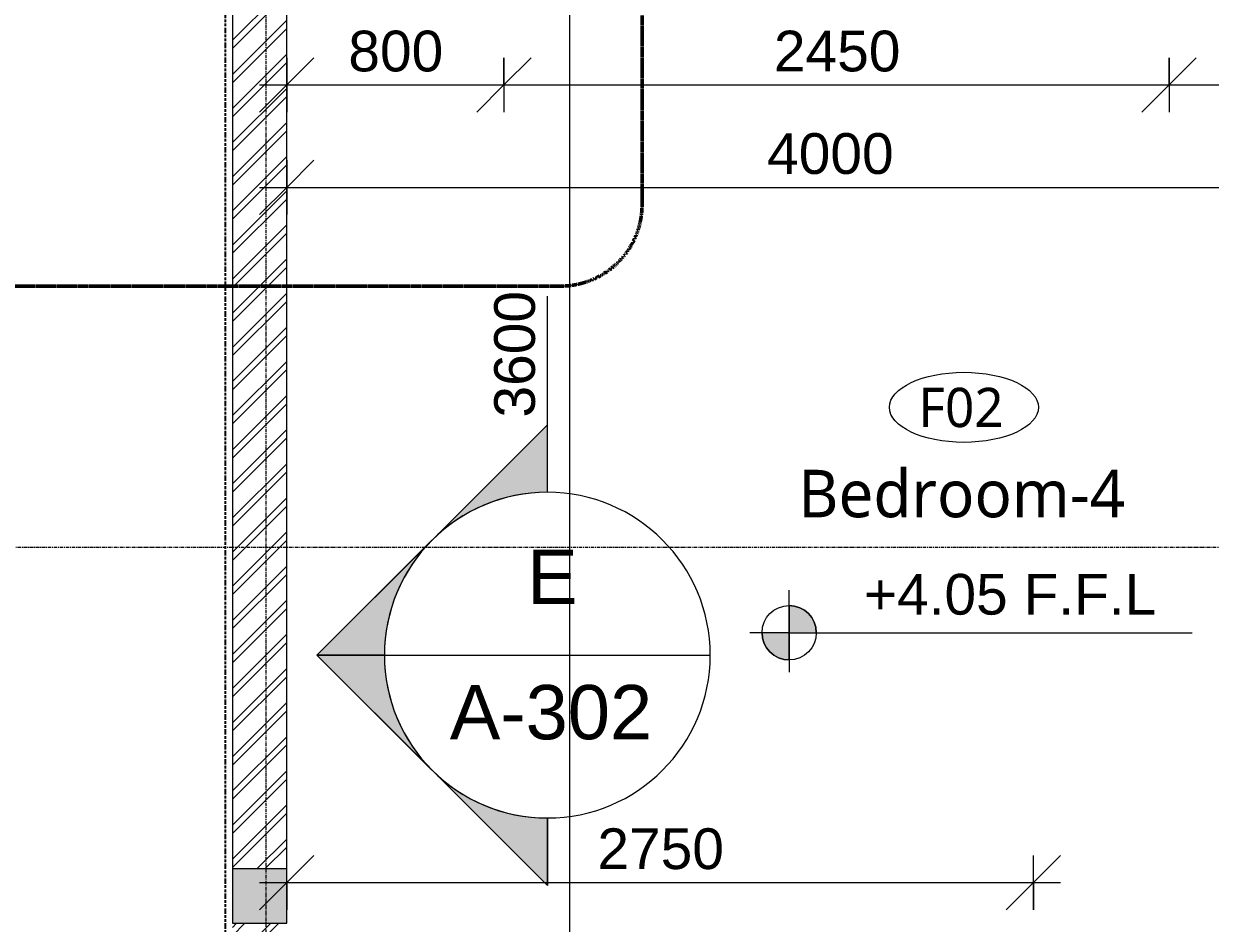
# Model space of a CAD drawing. Header units: millimetres. Extents: x -12746 to 995452, y -409013 to 338495.
# Drawn here: x -8007 to -3637, y 3337 to 6652 of the extents above; entities that cross this region are included whole.
import ezdxf

# ---------------------------------------------------------------- set-up
doc = ezdxf.new("R2010")
doc.units = ezdxf.units.MM
for name, pattern in [('Callout Boundary', [2.38125, 1.190625, -1.190625]), ('Double dash', [55, 20, -5, 10, -5, 10, -5]), ('Grid Line', [22.225, 12.7, -3.175, 3.175, -3.175])]:
    doc.linetypes.add(name, pattern=pattern)
for name, color, linetype, lineweight in [('A-ANNO-DIMS', 211, 'Continuous', 9), ('A-ANNO-DIMS-100', 211, 'Continuous', 9), ('A-ANNO-NOTE', 131, 'Continuous', 9), ('A-ANNO-SYMB', 150, 'Continuous', 9), ('A-AREA-IDEN', 2, 'Continuous', 9), ('A-DETL-GENF', 92, 'Continuous', 9), ('A-DETL-THIN', 151, 'Continuous', 9), ('A-WALL', 113, 'Continuous', 9), ('A-WALL-PATT', 111, 'Continuous', 18), ('C-PROP-LINE', 91, 'Double dash', 25), ('G-ANNO-SYMB', 111, 'Continuous', 9), ('S-GRID', 1, 'Continuous', 9)]:
    doc.layers.add(name, color=color, linetype=linetype, lineweight=lineweight)
doc.styles.add('Arial', font='arial.ttf', dxfattribs={"height": 150})
doc.styles.add('Arial_2', font='arial.ttf', dxfattribs={"height": 200})
doc.styles.add('Lucida Sans Unicode_1', font='l_10646.ttf', dxfattribs={"height": 175})
doc.styles.add('Lucida Sans Unicode_2', font='l_10646.ttf', dxfattribs={"height": 145})
doc.dimstyles.new('100', dxfattribs={"dimscale": 304.8, "dimtxt": 153.03891, "dimasz": 0.656168, "dimexe": 0.328084, "dimexo": 0.0625, "dimgap": 0.016404, "dimtad": 1, "dimdec": 0, "dimzin": 0, "dimdsep": 46, "dimtxsty": 'Arial', "dimblk1": 'OBLIQUE', "dimblk2": 'OBLIQUE', "dimsah": 1, "dimcen": 0.09, "dimdle": 0.328084, "dimazin": 0, "dimtfac": 1, "dimtdec": 4, "dimtix": 1, "dimtmove": 0, "dimatfit": 3, "dimfxl": 0.328084, "dimfxlon": 1, "dimtvp": 1, "dimtolj": 1, "dimtzin": 0, "dimarcsym": 2})
doc.dimstyles.new('100_1', dxfattribs={"dimscale": 304.8, "dimtxt": 153.03891, "dimasz": 0.656168, "dimexe": 0.328084, "dimexo": 0.0625, "dimgap": 0.016404, "dimtad": 1, "dimdec": 0, "dimzin": 0, "dimdsep": 46, "dimtxsty": 'Arial', "dimblk1": 'OBLIQUE', "dimblk2": 'OBLIQUE', "dimsah": 1, "dimcen": 0.09, "dimdle": 0.328084, "dimazin": 0, "dimtfac": 1, "dimtdec": 4, "dimtix": 1, "dimtmove": 2, "dimatfit": 3, "dimfxl": 0.328084, "dimfxlon": 1, "dimtvp": 1, "dimtolj": 1, "dimtzin": 0, "dimarcsym": 2})

# ---------------------------------------------------------------- blocks, each defined once
blk = doc.blocks.new('Family - ___-757194-1st Floor FFL')
at = {"layer": 'C-PROP-LINE'}
blk.add_line((-7263.9, -18077.8), (-7263.9, 12922.2), dxfattribs=at)
blk = doc.blocks.new('ROOM-TAG-FINISHES1 - ROOM-TAG-FINISHES-403001-1st Floor FFL')
at = {"layer": 'A-AREA-IDEN'}
blk.add_ellipse((5.187, 0.849), major_axis=(-2.746, 0), ratio=0.469831, dxfattribs=at)
blk = doc.blocks.new('DIMBLOCK3-1st Floor FFL')
at = {"layer": 'A-ANNO-DIMS-100', "transparency": 16777216}
for p, q in [((-7038.9, 6048.6), (-6938.9, 6148.6)), ((-7038.9, 6148.6), (-7038.9, 5948.6)), ((-7038.9, 6048.6), (-7038.9, 6148.6)), ((-3038.9, 6048.6), (-2938.9, 6148.6)), ((-3038.9, 6148.6), (-3038.9, 5948.6)), ((-3038.9, 6048.6), (-3038.9, 6148.6)), ((-7138.9, 6048.6), (-2938.9, 6048.6)), ((-7038.9, 6048.6), (-7138.9, 5948.6)), ((-3038.9, 6048.6), (-3138.9, 5948.6))]:
    blk.add_line(p, q, dxfattribs=at)
at = {"layer": 'A-ANNO-DIMS-100', "color": 0, "transparency": 16777216, "insert": (-5269.6, 6248.4), "char_height": 150, "width": 553.765, "attachment_point": 1, "line_spacing_factor": 0.941778, "style": 'Arial'}
blk.add_mtext('4000', dxfattribs=at)
blk = doc.blocks.new('_Oblique')
at = {"color": 0, "linetype": 'ByBlock', "lineweight": -2}
blk.add_line((-0.5, -0.5), (0.5, 0.5), dxfattribs=at)
blk = doc.blocks.new('DIMBLOCK5-1st Floor FFL')
at = {"layer": 'A-ANNO-DIMS-100', "transparency": 16777216}
for p, q in [((-5995.6, 6787.2), (-6095.6, 6887.2)), ((-5995.6, 3187.2), (-5995.6, 6887.2)), ((-6095.6, 6787.2), (-5895.6, 6787.2)), ((-5995.6, 6787.2), (-6095.6, 6787.2)), ((-5995.6, 6787.2), (-5895.6, 6687.2)), ((-5995.6, 3187.2), (-6095.6, 3287.2)), ((-6095.6, 3187.2), (-5895.6, 3187.2)), ((-5995.6, 3187.2), (-6095.6, 3187.2)), ((-5995.6, 3187.2), (-5895.6, 3087.2))]:
    blk.add_line(p, q, dxfattribs=at)
at = {"layer": 'A-ANNO-DIMS-100', "color": 0, "transparency": 16777216, "insert": (-6274.6, 5200.8), "char_height": 150, "width": 553.765, "attachment_point": 1, "rotation": 90, "line_spacing_factor": 0.941778, "style": 'Arial'}
blk.add_mtext('3600', dxfattribs=at)
blk = doc.blocks.new('DIMBLOCK54-1st Floor FFL')
at = {"layer": 'A-ANNO-DIMS-100', "transparency": 16777216}
for p, q in [((-7038.9, 6426.4), (-6938.9, 6526.4)), ((-7038.9, 6526.4), (-7038.9, 6326.4)), ((-7038.9, 6426.4), (-7038.9, 6526.4)), ((-6238.9, 6426.4), (-6138.9, 6526.4)), ((-6238.9, 6526.4), (-6238.9, 6326.4)), ((-6238.9, 6426.4), (-6238.9, 6526.4)), ((-7138.9, 6426.4), (-6238.9, 6426.4)), ((-7038.9, 6426.4), (-7138.9, 6326.4)), ((-6238.9, 6426.4), (-6338.9, 6326.4))]:
    blk.add_line(p, q, dxfattribs=at)
at = {"layer": 'A-ANNO-DIMS-100', "color": 0, "transparency": 16777216, "insert": (-6811.9, 6626.1), "char_height": 150, "width": 415.324, "attachment_point": 1, "line_spacing_factor": 0.941778, "style": 'Arial'}
blk.add_mtext('800', dxfattribs=at)
blk = doc.blocks.new('DIMBLOCK55-1st Floor FFL')
at = {"layer": 'A-ANNO-DIMS-100', "transparency": 16777216}
for p, q in [((-6238.9, 6426.4), (-6138.9, 6526.4)), ((-6238.9, 6526.4), (-6238.9, 6326.4)), ((-6238.9, 6426.4), (-6238.9, 6526.4)), ((-3788.9, 6426.4), (-3688.9, 6526.4)), ((-3788.9, 6526.4), (-3788.9, 6326.4)), ((-3788.9, 6426.4), (-3788.9, 6526.4)), ((-6238.9, 6426.4), (-6338.9, 6326.4)), ((-6238.9, 6426.4), (-3788.9, 6426.4)), ((-3788.9, 6426.4), (-3888.9, 6326.4))]:
    blk.add_line(p, q, dxfattribs=at)
at = {"layer": 'A-ANNO-DIMS-100', "color": 0, "transparency": 16777216, "insert": (-5244.6, 6626.1), "char_height": 150, "width": 553.765, "attachment_point": 1, "line_spacing_factor": 0.941778, "style": 'Arial'}
blk.add_mtext('2450', dxfattribs=at)
blk = doc.blocks.new('DIMBLOCK56-1st Floor FFL')
at = {"layer": 'A-ANNO-DIMS-100', "transparency": 16777216}
for p, q in [((-3788.9, 6426.4), (-3688.9, 6526.4)), ((-3788.9, 6526.4), (-3788.9, 6326.4)), ((-3788.9, 6426.4), (-3788.9, 6526.4)), ((-3038.9, 6426.4), (-2938.9, 6526.4)), ((-3038.9, 6526.4), (-3038.9, 6326.4)), ((-3038.9, 6426.4), (-3038.9, 6526.4)), ((-3788.9, 6426.4), (-3888.9, 6326.4)), ((-3788.9, 6426.4), (-2938.9, 6426.4)), ((-3038.9, 6426.4), (-3138.9, 6326.4))]:
    blk.add_line(p, q, dxfattribs=at)
at = {"layer": 'A-ANNO-DIMS-100', "color": 0, "transparency": 16777216, "insert": (-3586.9, 6626.1), "char_height": 150, "width": 415.324, "attachment_point": 1, "line_spacing_factor": 0.941778, "style": 'Arial'}
blk.add_mtext('750', dxfattribs=at)
blk = doc.blocks.new('DIMBLOCK79-1st Floor FFL')
at = {"layer": 'A-ANNO-DIMS-100', "transparency": 16777216}
for p, q in [((-7038.9, 3487.2), (-6938.9, 3587.2)), ((-7038.9, 3387.2), (-7038.9, 3587.2)), ((-4288.9, 3487.2), (-4188.9, 3587.2)), ((-4288.9, 3387.2), (-4288.9, 3587.2)), ((-7138.9, 3487.2), (-4188.9, 3487.2)), ((-7038.9, 3487.2), (-7138.9, 3387.2)), ((-7038.9, 3487.2), (-7038.9, 3387.2)), ((-4288.9, 3487.2), (-4388.9, 3387.2)), ((-4288.9, 3487.2), (-4288.9, 3387.2))]:
    blk.add_line(p, q, dxfattribs=at)
at = {"layer": 'A-ANNO-DIMS-100', "color": 0, "transparency": 16777216, "insert": (-5894.6, 3686.9), "char_height": 150, "width": 553.765, "attachment_point": 1, "line_spacing_factor": 0.941778, "style": 'Arial'}
blk.add_mtext('2750', dxfattribs=at)
blk = doc.blocks.new('125-lvl - BEL-LVL-1026112-1st Floor FFL')
at = {"layer": 'A-ANNO-NOTE'}
h = blk.add_hatch(color=256, dxfattribs=at)
edge = h.paths.add_edge_path()
edge.add_line((0, 0), (0, 1))
edge.add_arc((0, 0), 1, 0, 90, ccw=False)
edge.add_line((1, 0), (0, 0))
h = blk.add_hatch(color=256, dxfattribs=at)
edge = h.paths.add_edge_path()
edge.add_line((0, 0), (0, -1))
edge.add_arc((0, 0), 1, 180, 270, ccw=False)
edge.add_line((-1, 0), (0, 0))
for p, q in [((0, 0), (0, 1.576)), ((0, 1), (0, 0)), ((0, 0), (-1.454, 0)), ((0, 0), (-1, 0)), ((0, 0), (2.778, 0)), ((0, 0), (0, -1.457)), ((0, -1), (0, 0)), ((0, 0), (1, 0)), ((2.778, 0), (14.847, 0))]:
    blk.add_line(p, q, dxfattribs=at)
blk.add_circle((0, 0), 1, dxfattribs=at)
for start, end in [(0, 90), (180, 270)]:
    blk.add_arc((0, 0), 1, start, end, dxfattribs=at)
blk = doc.blocks.new('Section - M_Section Head - Filled 2-312746-1st Floor FFL')
at = {"layer": 'G-ANNO-SYMB'}
h = blk.add_hatch(color=256, dxfattribs=at)
edge = h.paths.add_edge_path()
edge.add_line((-6, 8.485), (-6, 6))
edge.add_arc((-6, 0), 6, 90, 135)
edge.add_line((-10.243, 4.243), (-6, 8.485))
h = blk.add_hatch(color=256, dxfattribs=at)
edge = h.paths.add_edge_path()
edge.add_line((-6, 8.485), (-1.757, 4.243))
edge.add_arc((-6, 0), 6, 45, 90)
edge.add_line((-6, 6), (-6, 8.485))
h = blk.add_hatch(color=256, dxfattribs=at)
edge = h.paths.add_edge_path()
edge.add_line((-14.485, 0), (-10.243, 4.243))
edge.add_arc((-6, 0), 6, 135, 180)
edge.add_line((-12, 0), (-14.485, 0))
h = blk.add_hatch(color=256, dxfattribs=at)
edge = h.paths.add_edge_path()
edge.add_line((2.485, 0), (0, 0))
edge.add_arc((-6, 0), 6, 360, 405)
edge.add_line((-1.757, 4.243), (2.485, 0))
at = {"layer": 'G-ANNO-SYMB', "lineweight": 18}
for p, q in [((-6, 8.485), (-14.485, 0)), ((-6, 8.485), (-10.243, 4.243)), ((-6, 8.485), (2.485, 0)), ((-6, 6), (-6, 8.485)), ((-6, 8.485), (-6, 6)), ((-1.757, 4.243), (-6, 8.485)), ((-10.243, 4.243), (-14.485, 0)), ((2.485, 0), (-1.757, 4.243)), ((-14.485, 0), (-12, 0)), ((0, 0), (2.485, 0)), ((-12, 0), (-14.485, 0)), ((0, 0), (2.485, 0))]:
    blk.add_line(p, q, dxfattribs=at)
for start, end in [(360, 180), (90, 135), (45, 90), (135, 180), (360, 45), (180, 360)]:
    blk.add_arc((-6, 0), 6, start, end, dxfattribs=at)

msp = doc.modelspace()

# ---------------------------------------------------------------- hatches: boundary and pattern name
at = {"layer": 'A-DETL-GENF'}
h = msp.add_hatch(color=9, dxfattribs=at)
h.paths.add_polyline_path([(2486.1, -8678.1), (3186.1, -8678.1), (3186.1, -8428.1), (2486.1, -8428.1)])
h.paths.add_polyline_path([(2936.1, -7027.8), (3486.1, -7027.8), (3486.1, -6777.8), (2936.1, -6777.8)])
h.paths.add_polyline_path([(-7038.9, -5262.8), (-7038.9, -5062.8), (-7238.9, -5062.8), (-7238.9, -5262.8)])
h.paths.add_polyline_path([(-3163.9, -4362.8), (-3163.9, -4262.8), (-3263.9, -4262.8), (-3263.9, -4362.8)])
h.paths.add_polyline_path([(-3263.9, -3262.8), (-3163.9, -3262.8), (-3163.9, -3162.8), (-3263.9, -3162.8)])
h.paths.add_polyline_path([(-663.9, -2362.8), (-363.9, -2362.8), (-363.9, -2162.8), (-663.9, -2162.8)])
h.paths.add_polyline_path([(-1663.9, -2362.8), (-1663.9, -2162.8), (-2038.9, -2162.8), (-2038.9, -2362.8), (-1856.7, -2362.8)])
h.paths.add_polyline_path([(3786.1, -2162.8), (3786.1, -1562.8), (3486.1, -1562.8), (3486.1, -2162.8)])
h.paths.add_polyline_path([(1636.1, 407.2), (1636.1, 507.2), (1536.6, 507.2), (1536.6, 407.2)])
h.paths.add_polyline_path([(-2980.8, 437.2), (-2838.9, 437.2), (-2838.9, 737.2), (-3038.9, 737.2), (-3038.9, 437.2)])
h.paths.add_polyline_path([(3486.1, 1322.2), (3786.1, 1322.2), (3786.1, 1922.2), (3486.1, 1922.2)])
h.paths.add_polyline_path([(-363.9, 2522.2), (-363.9, 2722.2), (-563.9, 2722.2), (-563.9, 2522.2)])
h.paths.add_polyline_path([(-3038.9, 2522.2), (-2838.9, 2522.2), (-2838.9, 2722.2), (-3038.9, 2722.2), (-3038.9, 2701.8)])
h.paths.add_polyline_path([(-7038.9, 3337.2), (-7038.9, 3537.2), (-7238.9, 3537.2), (-7238.9, 3337.2)])
h.paths.add_polyline_path([(2736.4, 4772.2), (3036.4, 4772.2), (3036.4, 5122.2), (2736.4, 5122.2)])
h.paths.add_polyline_path([(636.4, 4772.2), (936.4, 4772.2), (936.4, 5122.2), (636.4, 5122.2)])
at = {"layer": 'A-WALL-PATT', "lineweight": 9}
h = msp.add_hatch(dxfattribs=at)
h.set_pattern_fill('FP_2', color=256, style=0, pattern_type=2)
h.set_pattern_definition([(45, (0, 0), (-62.8618, 62.8618), []), (45, (0, 95.25), (-62.8618, 62.8618), [])])
h.paths.add_polyline_path([(-7038.9, -9762.8), (-7038.9, -5262.8), (-7238.9, -5262.8), (-7238.9, -9762.8)])
h.paths.add_polyline_path([(-7100.2, -5062.8), (-7038.9, -5062.8), (-7038.9, -2762.8), (-7238.9, -2762.8), (-7238.9, -5062.8), (-7100.6, -5062.8)])
h.paths.add_polyline_path([(-7238.9, -2162.8), (-7038.9, -2162.8), (-7038.9, 437.2), (-7238.9, 437.2), (-7238.9, -1882.4)])
h.paths.add_polyline_path([(-7110.4, 1037.2), (-7038.9, 1037.2), (-7038.9, 3337.2), (-7238.9, 3337.2), (-7238.9, 1037.2)])
h.paths.add_polyline_path([(-7133.2, 3537.2), (-7038.9, 3537.2), (-7038.9, 6787.2), (-7238.9, 6787.2), (-7238.9, 3537.2), (-7136.5, 3537.2)])

# ---------------------------------------------------------------- linework, layer by layer
at = {"layer": 'A-ANNO-SYMB', "linetype": 'Callout Boundary', "lineweight": 50}
for p, q in [((-5730.1, 5985), (-5730.1, 7456.6)), ((-8465.9, 5685), (-6030.1, 5685))]:
    msp.add_line(p, q, dxfattribs=at)
msp.add_arc((-6030.1, 5985), 300, 270, 0, dxfattribs=at)
at = {"layer": 'A-DETL-THIN'}
for p, q in [((-7238.9, 3537.2), (-7238.9, 3337.2)), ((-7038.9, 3537.2), (-7238.9, 3537.2)), ((-7038.9, 3337.2), (-7038.9, 3537.2)), ((-7238.9, 3337.2), (-7038.9, 3337.2))]:
    msp.add_line(p, q, dxfattribs=at)
at = {"layer": 'A-WALL', "lineweight": 18}
for p, q in [((-7238.9, 6787.2), (-7238.9, 3537.2)), ((-7038.9, 3537.2), (-7038.9, 6787.2))]:
    msp.add_line(p, q, dxfattribs=at)
at = {"layer": 'G-ANNO-SYMB'}
msp.add_line((-6078.9, 4925.1), (-6078.9, 5647.9), dxfattribs=at)
at = {"layer": 'G-ANNO-SYMB', "lineweight": 18}
msp.add_line((-6678.9, 4325.1), (-5478.9, 4325.1), dxfattribs=at)
at = {"layer": 'S-GRID', "linetype": 'Grid Line'}
for p, q in [((-7113.9, -12055.6), (-7113.9, 15091.4)), ((7895.6, 4722.2), (-11133.4, 4722.2))]:
    msp.add_line(p, q, dxfattribs=at)

# ---------------------------------------------------------------- block references
at = {"layer": 'A-ANNO-NOTE', "xscale": 100, "yscale": 100, "zscale": 100}
msp.add_blockref('125-lvl - BEL-LVL-1026112-1st Floor FFL', (-5188.3, 4407.6), dxfattribs=at)
at = {"layer": 'A-AREA-IDEN', "xscale": 99.99999999999993, "yscale": 99.99999999999993, "zscale": 99.99999999999993}
msp.add_blockref('ROOM-TAG-FINISHES1 - ROOM-TAG-FINISHES-403001-1st Floor FFL', (-5063.3, 5153.4), dxfattribs=at)
at = {"layer": 'C-PROP-LINE'}
msp.add_blockref('Family - ___-757194-1st Floor FFL', (0, 0), dxfattribs=at)
at = {"layer": 'G-ANNO-SYMB', "lineweight": 18, "xscale": 99.99999999999993, "yscale": 99.99999999999993, "zscale": 99.99999999999993, "rotation": 90}
msp.add_blockref('Section - M_Section Head - Filled 2-312746-1st Floor FFL', (-6078.9, 4925.1), dxfattribs=at)

# ---------------------------------------------------------------- texts
at = {"layer": 'A-ANNO-NOTE', "insert": (-4913.5, 4624.5), "char_height": 150, "width": 1338.818, "attachment_point": 1, "style": 'Arial'}
msp.add_mtext('+4.05 F.F.L', dxfattribs=at)
at = {"layer": 'A-AREA-IDEN', "attachment_point": 1}
for s, insert, char_height, width, style in [('F02', (-4712.4, 5310.3), 145, 416.877, 'Lucida Sans Unicode_2'), ('Bedroom-4', (-5154.9, 5008.1), 175, 1643.459, 'Lucida Sans Unicode_1')]:
    msp.add_mtext(s, dxfattribs=dict(at, insert=insert, char_height=char_height, width=width, style=style))
at = {"layer": 'G-ANNO-SYMB', "char_height": 200, "attachment_point": 1, "style": 'Arial_2'}
for s, insert, width in [('E', (-6153.7, 4714), 232.489), ('A-302', (-6438.2, 4215.1), 921.941)]:
    msp.add_mtext(s, dxfattribs=dict(at, insert=insert, width=width))

# ---------------------------------------------------------------- dimensions: what is measured, and where the dimension line sits
at = {"layer": 'A-ANNO-DIMS'}
dim = msp.add_linear_dim(base=(-5995.6, 6787.2), p1=(-6095.6, 3187.2), p2=(-6095.6, 6787.2), angle=90, dimstyle='100_1', override={"dimpost": '<>', "dimfxl": 3600}, dxfattribs=at)
dim.commit()
dim.dimension.update_dxf_attribs({"geometry": 'DIMBLOCK5-1st Floor FFL', "text_midpoint": (-6174.6, 5477.7), "dimtype": 160, "text_rotation": 90})
for base, p1, p2, override, picture, middle in [((-6238.9, 6426.4), (-7038.9, 6526.4), (-6238.9, 6526.4), {"dimpost": '<>', "dimfxl": 800}, 'DIMBLOCK54-1st Floor FFL', (-6638.9, 6508)), ((-3788.9, 6426.4), (-6238.9, 6526.4), (-3788.9, 6526.4), {"dimpost": '<>', "dimfxl": 2450}, 'DIMBLOCK55-1st Floor FFL', (-5013.9, 6508)), ((-3038.9, 6426.4), (-3788.9, 6526.4), (-3038.9, 6526.4), {"dimpost": '<>', "dimfxl": 750}, 'DIMBLOCK56-1st Floor FFL', (-3413.9, 6508)), ((-3038.9, 6048.6), (-7038.9, 6148.6), (-3038.9, 6148.6), {"dimpost": '<>', "dimfxl": 4000}, 'DIMBLOCK3-1st Floor FFL', (-5038.9, 6130.2)), ((-4288.9, 3487.2), (-7038.9, 3387.2), (-4288.9, 3387.2), {"dimpost": '<>', "dimfxl": 2750.000201}, 'DIMBLOCK79-1st Floor FFL', (-5663.9, 3568.8))]:
    dim = msp.add_linear_dim(base=base, p1=p1, p2=p2, dimstyle='100', override=override, dxfattribs=at)
    dim.commit()
    dim.dimension.update_dxf_attribs({"geometry": picture, "text_midpoint": middle})

doc.saveas('drawing.dxf')
